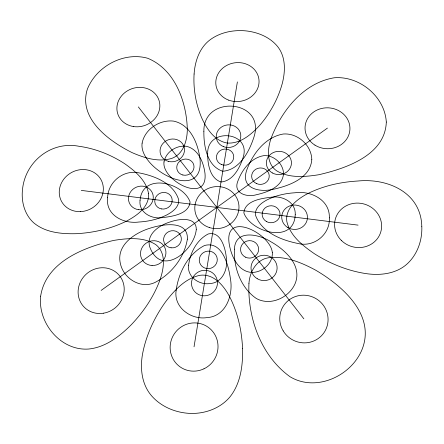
<?xml version="1.0" encoding="UTF-8"?>
<svg xmlns="http://www.w3.org/2000/svg" width="444" height="444" viewBox="0 0 444 444"><rect width="100%" height="100%" fill="white"/><g stroke="black" fill="none" stroke-linecap="round" stroke-linejoin="round"><path stroke-width="0.67" d="M194.039 346.797L237.379 81.918M101.121 290.42L327.433 128.1M81.263 190.404L358.053 225.13M138.345 106.921L303.857 318.809M140.054 200.294C138.467 212.493 151.582 219.353 162.227 217.649C172.006 216.467 188.811 214.274 190.093 202.037C183.444 182.584 142.435 172.106 140.054 200.294M188.578 265.212C186.974 276.817 199.156 285.187 209.807 283.566C222.949 282.911 228.355 268.265 226.262 256.932C225.152 247.624 220.635 230.836 208.225 233.971C196.792 239.821 190.149 252.83 188.578 265.212M272.327 252.564C273.005 263.503 262.31 272.549 251.815 272.438C238.406 271.684 231.818 257.059 229.493 245.571C222.322 209.213 270.579 233.083 272.327 252.564M242.585 348.651C242.94 365.54 240.67 383.788 229.631 397.302C220.002 408.458 205.056 413.836 190.532 413.425C176.168 412.898 161.788 407.154 152.07 396.37C141.408 384.56 139.793 367.554 142.835 352.514C146.542 334.243 154.662 317.044 165.495 301.931C174.375 290.387 185.192 278.283 200.122 275.274C213.675 273.543 223.598 285.498 229.37 296.22C237.773 312.376 241.758 330.541 242.585 348.651M176.09 290.731C173.665 307.537 191.131 319.991 206.66 317.654C225.802 316.677 233.45 295.238 230.425 278.804C228.582 265.856 222.533 240.487 204.479 245.521C187.951 254.012 178.433 272.849 176.09 290.731M107.626 197.286C105.189 215.063 123.515 224.109 138.85 222.022C148.496 221.478 158.119 219.269 166.783 214.94C172.488 211.905 179.304 207.043 178.704 199.75C173.571 183.305 154.606 175.802 139.016 172.877C123.671 169.436 108.281 181.751 107.626 197.286M421.8 226.429C422.361 239.716 417.821 253.374 408.291 262.831C397.263 273.759 380.719 275.802 365.978 273.604C347.613 270.812 330.064 263.669 314.424 253.735C302.797 245.715 290.198 235.953 286.818 221.484C285.031 208.397 297.119 199.234 307.37 193.806C322.988 185.919 340.382 182.034 357.781 181.019C387.74 177.983 420.984 192.491 421.8 226.429M207.675 153.657C207.548 163.93 209.851 178.333 221.001 181.996C232.989 181.058 239.666 168.021 243.018 157.82C252.02 131.285 206.826 127.073 207.675 153.657M203.874 131.369C203.646 145.86 206.998 166.173 222.76 171.256C239.716 169.947 249.239 151.559 253.946 137.102C266.05 99.672 203.186 94.211 203.874 131.369M194.095 74.009C193.173 89.189 195.932 104.551 201.976 118.504C206.982 129.26 214.763 141.003 227.372 143.068C240.665 143.845 251.587 134.227 259.99 125.036C270.318 112.981 278.138 98.723 282.301 83.378C285.47 71.112 285.853 56.738 277.472 46.37C269.686 36.952 257.653 32.129 245.732 30.864C233.422 29.737 220.49 32.262 210.362 39.599C199.539 47.525 194.994 61.1 194.095 74.009M40.654 296.17C37.651 322.993 60.756 351.032 88.584 349.04C105.517 347.369 119.652 336.369 131.285 324.725C143.723 311.61 154.118 296.303 160.217 279.215C163.941 268.115 166.389 252.936 155.877 244.694C143.606 236.741 128.016 238.195 114.247 240.321C84.488 246.919 45.815 261.81 40.654 296.17M148.568 193.689C149.445 206.821 137.135 215.462 126.856 220.946C111.261 228.71 93.962 232.712 76.618 233.683C61.805 234.088 45.488 232.734 33.683 222.794C24.476 214.474 21.101 201.432 22.522 189.388C25.236 161.61 51.282 140.776 79.137 146.304C95.321 148.535 110.828 154.728 124.509 163.592C135.043 170.946 146.309 180.308 148.568 193.689M248.934 283.666C247.569 318.276 261.294 356.149 290.11 376.784C316.15 392.402 351.698 375.951 362.282 348.923C375.552 314.507 341.908 285.475 315.423 270.046C301.543 262.626 286.047 256.088 269.974 257.581C256.86 258.624 249.617 271.695 248.934 283.666M164.008 161.943C161.361 180.303 207.903 205.122 205 173.515C203.652 162.515 198.329 148.973 186.341 146.292C176.49 144.955 165.779 151.987 164.008 161.943M234.404 249.139C233.522 267.46 240.753 287.673 256.199 298.401C270.235 306.41 289 297.763 295.127 283.588C302.569 265.506 285.015 249.678 270.768 241.675C259.346 234.321 235.292 228.732 234.404 249.139M329.343 217.854C330.364 234.232 314.102 247.53 298.196 243.523C281.585 240.232 261.577 232.434 255.505 215.19C254.623 207.909 261.372 202.886 267.072 199.867C275.741 195.499 285.398 193.329 295.055 192.768C310.822 190.465 330.075 199.917 329.343 217.854M386.313 122.05C385.148 155.322 345.726 168.531 318.664 174.758C304.784 176.923 289.26 178.344 276.668 170.84C266.372 163.736 267.427 149.462 270.851 138.939C281.224 111.033 303.369 82.862 334.254 77.772C359.479 75.735 384.781 96.537 386.313 122.05M142.124 143.112C138.239 169.192 204.107 203.857 200.039 159.296C198.179 143.845 190.659 124.808 173.787 121.14C159.907 119.325 144.794 129.104 142.124 143.112M295.238 214.691C294.045 244.522 250.738 232.367 243.85 212.848C244.833 200.51 261.855 198.346 271.567 197.169C282.528 195.538 295.948 202.192 295.238 214.691M187.329 129.376C187.207 140.609 183.483 154.079 171.856 158.364C158.464 162.498 144.3 157.947 131.951 152.564C109.18 141.175 77.939 118.62 87.368 89.116C96.42 66.35 123.743 51.515 147.647 58.253C174.964 69.358 186.591 101.848 187.329 129.376M311.799 159.585C310.406 178.177 289.088 185.803 273.504 189.244C258.763 192.824 239.56 188.273 247.158 168.975C253.169 153.108 265.701 136.952 283.322 134.01C297.602 132.867 311.494 145.221 311.799 159.585M283.527 173.826C282.423 186.88 267.521 192.269 256.532 194.688C246.725 197.724 232.351 193.151 238.145 180.403C242.424 169.197 251.254 157.753 263.714 155.661C273.787 154.862 283.461 163.725 283.527 173.826M196.276 229.559C194.084 251.432 160.745 277.877 149.589 246.492C146.37 233.627 159.757 225.053 170.335 221.883C178.643 218.903 196.587 216.272 196.276 229.559M187.374 239.144C184.382 257.531 171.362 274.131 154.878 282.517C140.532 289.349 123.36 278.277 120.363 263.475C115.995 244.966 135.12 232.678 150.355 228.099C161.982 224.364 188.384 219.552 187.374 239.144M202.642 295.726A13.059 12.693 -25.1 0 0 216.555 278.055A13.059 12.693 -25.1 0 0 194.278 275.391A13.059 12.693 -25.1 0 0 202.642 295.726M257.259 278.732A13.054 12.676 0 0 0 277.112 268.22A13.054 12.676 0 0 0 257.814 256.782A13.054 12.676 0 0 0 257.259 278.732M287.246 227.2A12.865 12.199 3.7 0 0 307.409 218.337A12.865 12.199 3.7 0 0 289.116 206.149A12.865 12.199 3.7 0 0 287.246 227.2M272.433 172.971A12.543 11.649 -1.8 0 0 291.447 163.131A12.543 11.649 -1.8 0 0 272.844 152.797A12.543 11.649 -1.8 0 0 272.433 172.971M223.521 146.648A12.31 11.305 -9.3 0 0 240.742 134.687A12.31 11.305 -9.3 0 0 221.306 127.184A12.31 11.305 -9.3 0 0 223.521 146.648M168.676 161.45A12.315 11.316 -17.2 0 0 184.199 147.325A12.315 11.316 -17.2 0 0 163.947 142.424A12.315 11.316 -17.2 0 0 168.676 161.45M138.783 209.701A12.56 11.677 -24.6 0 0 152.497 193.212A12.56 11.677 -24.6 0 0 131.302 190.903A12.56 11.677 -24.6 0 0 138.783 209.701M152.053 265.501A12.882 12.232 -29.9 0 0 164.78 247.43A12.882 12.232 -29.9 0 0 142.829 246.426A12.882 12.232 -29.9 0 0 152.053 265.501M209.34 227.533A22.161 20.968 -13 0 0 238.65 203.43A22.161 20.968 -13 0 0 202.669 191.83A22.161 20.968 -13 0 0 209.34 227.533M206.355 268.487A9.052 8.736 -19.5 0 0 216.861 257.021A9.052 8.736 -19.5 0 0 201.598 254.129A9.052 8.736 -19.5 0 0 206.355 268.487M245.399 257.137A9.052 8.725 -5.8 0 0 258.641 248.967A9.052 8.725 -5.8 0 0 244.772 242.03A9.052 8.725 -5.8 0 0 245.399 257.137M266.422 221.523A8.952 8.503 -1.4 0 0 280.031 214.424A8.952 8.503 -1.4 0 0 266.783 206.799A8.952 8.503 -1.4 0 0 266.422 221.523M256.388 183.516A8.802 8.225 -4.4 0 0 269.236 175.724A8.802 8.225 -4.4 0 0 255.722 169.281A8.802 8.225 -4.4 0 0 256.388 183.516M221.534 164.558A8.691 8.053 -10.1 0 0 233.711 156.077A8.691 8.053 -10.1 0 0 220.013 150.688A8.691 8.053 -10.1 0 0 221.534 164.558M182.873 175.008A8.691 8.059 -16.3 0 0 193.8 164.996A8.691 8.059 -16.3 0 0 179.476 161.466A8.691 8.059 -16.3 0 0 182.873 175.008M161.466 208.924A8.808 8.242 -21.8 0 0 171.839 197.991A8.808 8.242 -21.8 0 0 157.121 195.327A8.808 8.242 -21.8 0 0 161.466 208.924M171.084 247.808A8.963 8.519 -24.7 0 0 180.769 235.886A8.963 8.519 -24.7 0 0 165.568 234.127A8.963 8.519 -24.7 0 0 171.084 247.808M203.985 368.792A24.298 23.782 -55.7 0 0 208.014 327.117A24.298 23.782 -55.7 0 0 170.252 345.16A24.298 23.782 -55.7 0 0 203.985 368.792M283.2 330.885A24.292 23.71 28.6 0 0 325.036 331.03A24.292 23.71 28.6 0 0 303.507 295.188A24.292 23.71 28.6 0 0 283.2 330.885M341.325 240.398A23.615 22.139 14.9 0 0 380.774 231.968A23.615 22.139 14.9 0 0 352.225 203.635A23.615 22.139 14.9 0 0 341.325 240.398M314.963 145.138A22.466 20.457 3.2 0 0 349.894 129.876A22.466 20.457 3.2 0 0 317.599 109.807A22.466 20.457 3.2 0 0 314.963 145.138M228.754 100.172A21.678 19.453 -7.9 0 0 258.924 79.343A21.678 19.453 -7.9 0 0 224.581 66.739A21.678 19.453 -7.9 0 0 228.754 100.172M133.339 126.523A21.706 19.486 -18.8 0 0 158.985 100.277A21.706 19.486 -18.8 0 0 122.81 94.461A21.706 19.486 -18.8 0 0 133.339 126.523M80.292 211.627A22.527 20.541 -29.9 0 0 100.877 179.443A22.527 20.541 -29.9 0 0 62.721 180.691A22.527 20.541 -29.9 0 0 80.292 211.627M103.574 313.192A23.676 22.239 -41.6 0 0 119.802 276.046A23.676 22.239 -41.6 0 0 80.092 282.639A23.676 22.239 -41.6 0 0 103.574 313.192"/></g></svg>
